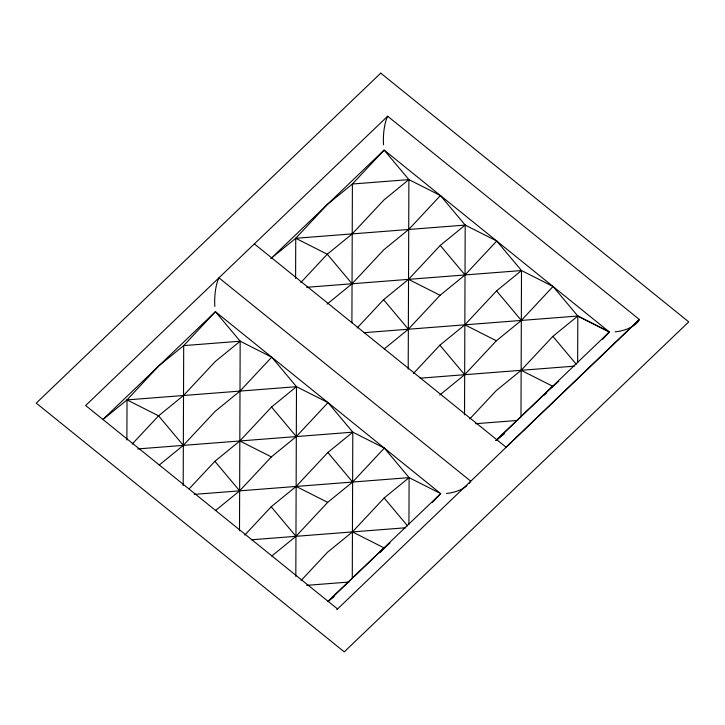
<?xml version="1.0" encoding="UTF-8"?>
<svg xmlns="http://www.w3.org/2000/svg" width="725" height="725" viewBox="0 0 725 725"><rect width="100%" height="100%" fill="white"/><g stroke="black" fill="none" stroke-linecap="round" stroke-linejoin="round"><path stroke-width="1.09" d="M126.884 440.012L127.029 399.901L158.757 365.953L183.697 345.617L215.416 311.678L440.637 493.589L409.108 477.639L384.341 448.095L352.794 432.163L328.035 402.62L296.489 386.688L271.721 357.153L240.174 341.212L215.416 311.678L102.896 419.458M183.198 485.487L183.697 345.617L240.174 341.212L239.504 530.745M295.601 278.409L295.737 238.289L327.464 204.35L352.404 184.014L384.123 150.066L609.353 331.987L603.952 337.805M295.818 576.429L296.489 386.688L127.029 399.901L102.923 419.558M351.906 322.797L352.404 184.014L408.891 179.61L440.438 195.542L465.196 225.076L496.743 241.017L521.502 270.552L553.048 286.484L577.816 316.028L609.353 331.987L496.009 440.51L504.618 433.496M352.278 578.532L352.794 432.163L137.714 448.929M408.211 369.134L408.891 179.61L384.123 150.066L270.797 258.626L295.737 238.289L465.196 225.076L464.526 414.827M408.936 524.257L409.108 477.639L194.237 494.387M520.985 416.929L521.502 270.552L306.639 287.299M577.644 362.645L577.816 316.028L363.823 332.702M336.781 609.725L639.35 319.489L387.657 116.218L85.65 405.511L337.361 608.801M132.14 444.117L158.576 415.833L183.516 395.497L215.234 361.558L240.174 341.212M300.848 282.505L327.283 254.221L352.223 233.885L383.951 199.946L408.891 179.61M159.228 465.033L183.334 445.368L215.062 411.428L240.002 391.092L271.721 357.153M327.111 304.101L352.051 283.765L383.77 249.817L408.71 229.481L440.438 195.542M189.207 488.777L214.881 461.308L239.821 440.963L271.549 407.024L296.489 386.688M357.162 327.981L383.597 299.697L408.538 279.361L440.256 245.422L465.196 225.076M215.542 510.5L239.649 490.843L271.368 456.904L296.308 436.568L328.035 402.62M384.25 348.897L408.356 329.232L440.075 295.292L465.015 274.956L496.743 241.017M244.76 535.059L271.195 506.775L296.135 486.439L327.854 452.5L352.794 432.163M413.468 373.457L439.903 345.173L464.843 324.827L496.562 290.888L521.502 270.552M271.848 555.975L295.954 536.319L327.682 502.371L352.622 482.034L384.341 448.095M439.722 395.043L464.662 374.707L496.389 340.768L521.329 320.432L553.048 286.484M301.065 580.535L327.501 552.251L352.441 531.914L384.168 497.975L409.108 477.639M469.773 418.923L496.208 390.639L521.148 370.303L552.876 336.364L577.816 316.028L609.362 331.959L602.566 339.237M352.441 531.914L384.014 547.864L379.456 552.695L390.023 542.952M432.345 502.461L440.664 493.634L328.117 601.342M544.384 395.125L546.65 392.705M551.19 387.857L558.73 381.341M496.009 440.51L552.74 386.271L521.148 370.303M328.117 601.342L384.023 547.882M328.162 601.415L334.189 596.512M420.128 378.178L574.318 366.161M475.564 423.717L517.713 420.437M251.421 539.79L405.601 527.773M306.639 585.347L349.006 582.039M408.538 279.361L440.075 295.292M295.737 238.289L327.283 254.221L352.051 283.765M464.843 324.827L496.389 340.768M239.821 440.963L271.368 456.904M127.029 399.901L158.576 415.833L183.334 445.368M296.135 486.439L327.682 502.371M254.366 243.899L506.068 447.198L639.35 319.489A24.478 13.258 -9.1 0 1 615.117 331.851M552.876 336.364L576.257 364.258M496.562 290.888L521.329 320.432M440.256 245.422L465.015 274.956M439.903 345.173L464.662 374.707M383.597 299.697L408.356 329.232M384.168 497.975L407.55 525.87M327.854 452.5L352.622 482.034M271.549 407.024L296.308 436.568M271.195 506.775L295.954 536.319M214.881 461.308L239.649 490.843M469.129 483.421A24.478 13.258 -9.1 0 0 470.634 481.101L218.95 277.829A24.469 7.44 -87.3 0 0 214.836 306.421M466.982 485.623A24.478 13.258 -9.1 0 1 446.41 493.453M383.543 144.81A24.469 7.44 -87.3 0 1 387.657 116.218M380.743 73.134L36.25 403.127L344.257 651.866L688.75 321.873L380.743 73.134"/></g></svg>
